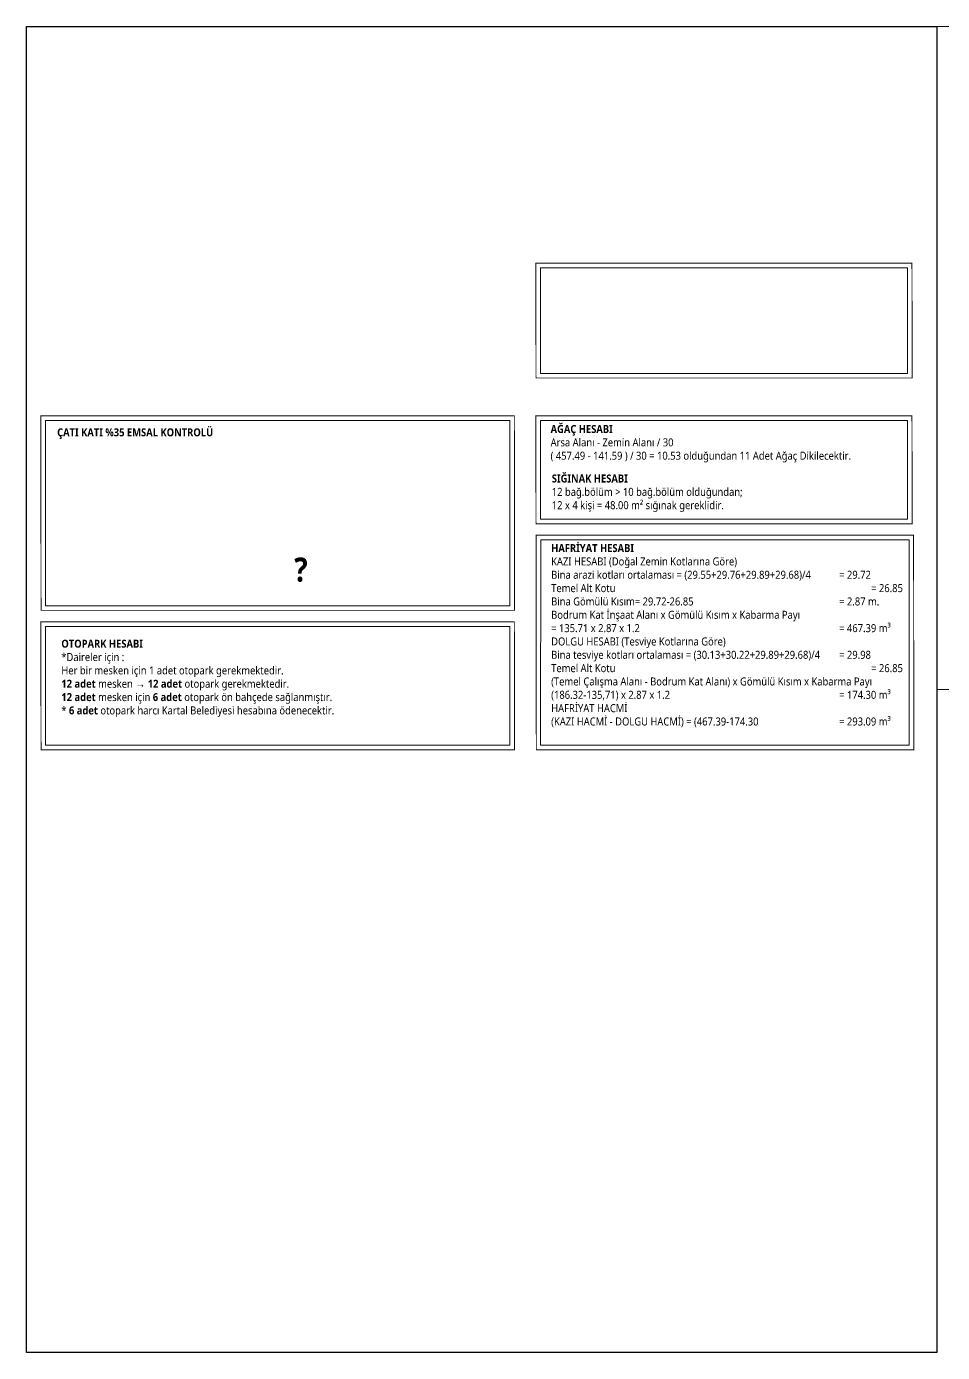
# Model space of a CAD drawing. Header units: metres. Extents: x 14968 to 56958, y -40276 to -31129.
# Drawn here: x 24656 to 28663, y -40276 to -34476 of the extents above; entities that cross this region are included whole.
import ezdxf

# ---------------------------------------------------------------- set-up
doc = ezdxf.new("R2010")
doc.units = ezdxf.units.M
for name, color, linetype, lineweight in [('A ANTET', 7, 'Continuous', 13), ('A DUVAR', 7, 'Continuous', 25), ('A YAZI VAZ', 7, 'Continuous', 13)]:
    doc.layers.add(name, color=color, linetype=linetype, lineweight=lineweight)
doc.styles.add('HİB Segoe Semilight .95', font='segoeuisl.ttf', dxfattribs={"width": 0.9})

msp = doc.modelspace()

# ---------------------------------------------------------------- linework, layer by layer
at = {"layer": 'A ANTET'}
msp.add_lwpolyline([(28638.9, -34475.9), (56958.3, -34475.9), (56958.3, -37375.9), (28638.9, -37375.9)], close=True, dxfattribs=at)
at = {"layer": 'A ANTET', "linetype": 'ByBlock', "ltscale": 100}
for points in [[(26885.1, -36013.2, 4.04, 4.04, 0), (28531, -36013.2, 4.04, 4.04, 0), (28529.8, -35510.9, 4.04, 4.04, 0), (26883.9, -35510.9, 4.04, 4.04, 0)], [(24719.4, -37029.6, 4.04, 4.04, 0), (26791.4, -37029.7, 4.04, 4.04, 0), (26790.2, -36178.6, 4.04, 4.04, 0), (24718.2, -36178.6, 4.04, 4.04, 0)], [(26885.1, -36650.9, 4.04, 4.04, 0), (28531, -36650.9, 4.04, 4.04, 0), (28529.8, -36178.6, 4.04, 4.04, 0), (26883.9, -36178.6, 4.04, 4.04, 0)], [(26886.3, -37639.7, 4.04, 4.04, 0), (28538.1, -37639.7, 4.04, 4.04, 0), (28536.9, -36700.9, 4.04, 4.04, 0), (26885.1, -36700.9, 4.04, 4.04, 0)], [(24719.4, -37639.7, 4.04, 4.04, 0), (26791.4, -37639.7, 4.04, 4.04, 0), (26790.2, -37079.7, 4.04, 4.04, 0), (24718.2, -37079.6, 4.04, 4.04, 0)]]:
    msp.add_lwpolyline(points, format="xyseb", close=True, dxfattribs=at)
for points in [[(26904.1, -35531.1), (28510, -35531.2), (28510, -35993), (26904.1, -35993)], [(24738.4, -36198.9), (26770.4, -36198.9), (26770.4, -37009.5), (24738.4, -37009.5)], [(26904.1, -36198.9), (28510, -36198.9), (28510, -36630.8), (26904.1, -36630.7)], [(26905.4, -36721.2), (28517.1, -36721.2), (28517.1, -37619.5), (26905.3, -37619.5)], [(24738.4, -37099.9), (26770.4, -37099.9), (26770.4, -37619.5), (24738.4, -37619.5)]]:
    msp.add_lwpolyline(points, close=True, dxfattribs=at)
at = {"layer": 'A DUVAR', "ltscale": 0.5}
msp.add_lwpolyline([(24655.8, -34475.8), (28638.9, -34475.9), (28638.9, -40275.9), (24655.8, -40275.8)], close=True, dxfattribs=at)

# ---------------------------------------------------------------- texts
at = {"layer": 'A YAZI VAZ', "attachment_point": 1, "style": 'HİB Segoe Semilight .95'}
for s, insert, char_height, width in [('{\\fSegoe UI Semibold|b0|i0|c162|p34;\\C83;ÇATI KATI %35 EMSAL KONTROLÜ}', (24789.8, -36233.5), 35, 1845.761), ('{\\fSegoe UI Semibold|b0|i0|c162|p34;\\C83;AĞAÇ HESABI \\C256;\\P\\fSegoe UI Light|b0|i0|c162|p34;Arsa Alanı - Zemin Alanı / 30\\P( 457.49 - 141.59 ) / 30 = 10.53 olduğundan 11 Adet Ağaç Dikilecektir.}', (26948.8, -36219), 35, 1845.761), ('{\\fSegoe UI Semibold|b0|i0|c162|p34;\\C83;SIĞINAK HESABI \\P}12 bağ.bölüm > 10 bağ.bölüm olduğundan;\\P12 x 4 kişi = 48.00 m² sığınak gereklidir.', (26954, -36435.4), 35, 1519.948), ('{\\fSegoe UI Semibold|b0|i0|c162|p34;\\C83;HAFRİYAT HESABI \\C256;\\P\\fSegoe UI|b0|i0|c162|p34;\\C30;KAZI HESABI (Doğal Zemin Kotlarına Göre)\\C256;\\P\\fSegoe UI Light|b0|i0|c162|p34;Bina arazi kotları ortalaması = (29.55+29.76+29.89+29.68)/4^I= 29.72\\PTemel Alt Kotu^I^I^I^I^I^I^I^I= 26.85\\PBina Gömülü Kısım= 29.72-26.85^I^I^I^I^I= 2.87 m.\\PBodrum Kat İnşaat Alanı x Gömülü Kısım x Kabarma Payı^I\\P= 135.71 x 2.87 x 1.2 ^I^I^I^I^I^I^I= 467.39 m³\\P\\fSegoe UI|b0|i0|c162|p34;\\C30;DOLGU HESABI (Tesviye Kotlarına Göre)\\P\\fSegoe UI Light|b0|i0|c162|p34;\\C256;Bina tesviye kotları ortalaması = (30.13+30.22+29.89+29.68)/4^I= 29.98\\PTemel Alt Kotu^I^I^I^I^I^I^I^I= 26.85\\P(Temel Çalışma Alanı - Bodrum Kat Alanı) x Gömülü Kısım x Kabarma Payı ^I\\P(186.32-135,71) x 2.87 x 1.2^I^I^I^I^I^I= 174.30 m³\\P\\fSegoe UI|b0|i0|c162|p34;\\C30;HAFRİYAT HACMİ\\P\\fSegoe UI Light|b0|i0|c162|p34;\\C256;(KAZI HACMİ - DOLGU HACMİ) = (467.39-174.30^I^I^I= 293.09 m³}', (26951.3, -36739.8), 35, 1782.737), ('{\\fSegoe UI Semibold|b0|i0|c162|p34;\\C83;?}', (25827.4, -36798.8), 105, 2135.198), ('{\\fSegoe UI Semibold|b0|i0|c162|p34;\\C83;OTOPARK HESABI\\C256;\\P\\fSegoe UI Light|b0|i0|c162|p34;*Daireler için :\\PHer bir mesken için 1 adet otopark gerekmektedir.\\P\\fSegoe UI Semibold|b0|i0|c162|p34;\\C30;12 adet\\fSegoe UI Light|b0|i0|c162|p34;\\C256; mesken \\fArial|b0|i0|c1|p0;→\\fSegoe UI Light|b0|i0|c162|p34; \\fSegoe UI Semibold|b0|i0|c162|p34;\\C30;12 adet\\fSegoe UI Light|b0|i0|c162|p34;\\C256; otopark gerekmektedir.\\P\\fSegoe UI Semibold|b0|i0|c162|p34;\\C30;12\\fSegoe UI Light|b0|i0|c162|p34;\\C256; \\fSegoe UI Semibold|b0|i0|c162|p34;\\C30;adet\\fSegoe UI Light|b0|i0|c162|p34;\\C256; mesken için \\fSegoe UI Semibold|b0|i0|c162|p34;\\C30;6\\fSegoe UI Light|b0|i0|c162|p34;\\C256; \\fSegoe UI Semibold|b0|i0|c162|p34;\\C30;adet\\fSegoe UI Light|b0|i0|c162|p34;\\C256; otopark ön bahçede sağlanmıştır.\\P* \\fSegoe UI Semibold|b0|i0|c162|p34;\\C30;6\\fSegoe UI Light|b0|i0|c162|p34;\\C256; \\fSegoe UI Semibold|b0|i0|c162|p34;\\C30;adet\\fSegoe UI Light|b0|i0|c162|p34;\\C256; otopark harcı Kartal Belediyesi hesabına ödenecektir.}', (24808.1, -37158.1), 35, 2036.263)]:
    msp.add_mtext(s, dxfattribs=dict(at, insert=insert, char_height=char_height, width=width))

doc.saveas('drawing.dxf')
